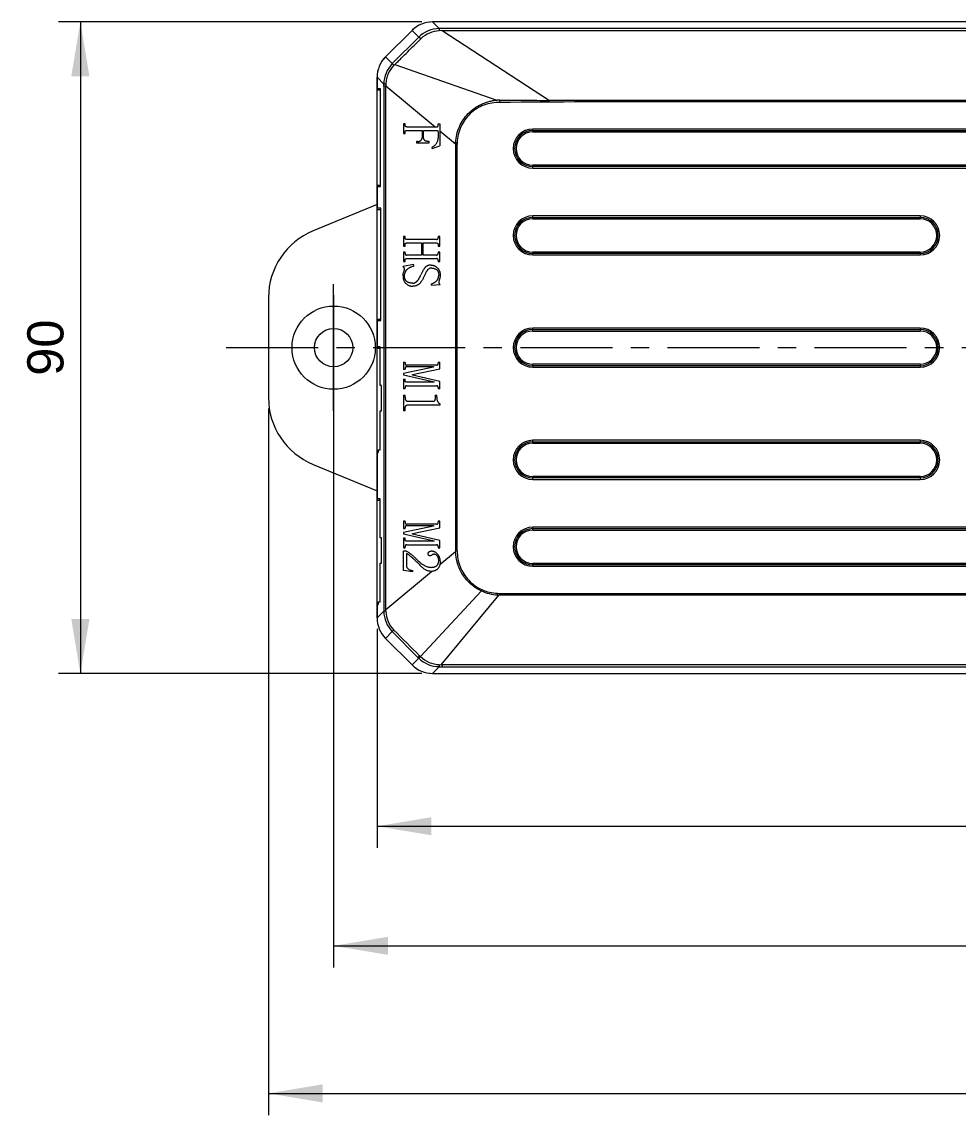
# Model space of a CAD drawing. Header units: millimetres. Extents: x -297 to 297, y -210 to 210.
# Drawn here: x -164.6 to -35.3, y -56.3 to 94.7 of the extents above; entities that cross this region are included whole.
import ezdxf

# ---------------------------------------------------------------- set-up
doc = ezdxf.new("R2010")
doc.units = ezdxf.units.MM
doc.linetypes.add('CENTERX2', pattern=[20.32, 12.7, -2.54, 2.54, -2.54])
doc.layers.get('0').update_dxf_attribs({"lineweight": 20})
doc.styles.add('标准', font='')
doc.styles.get('标准').set_extended_font_data('arial')
doc.dimstyles.new('标准', dxfattribs={"dimscale": 1.5, "dimtxt": 3.333333, "dimasz": 5, "dimexe": 2, "dimexo": 1, "dimgap": 1.5, "dimtad": 1, "dimdec": 1, "dimdsep": 46, "dimtxsty": '标准', "dimcen": 2.5, "dimdle": 10, "dimclrd": 256, "dimclre": 256, "dimclrt": 7, "dimadec": 0, "dimazin": 0, "dimtfac": 0.714286, "dimtdec": 1, "dimtmove": 0, "dimatfit": 3, "dimfxl": 0, "dimtolj": 1, "dimarcsym": 0})

# ---------------------------------------------------------------- blocks, each defined once
blk = doc.blocks.new('*X5')
for points in [[(-156.54, 94.72), (-155.29, 87.22), (-157.79, 87.22)], [(-156.54, 4.72), (-155.29, 12.22), (-157.79, 12.22)]]:
    blk.add_hatch(color=256).paths.add_polyline_path(points, flags=0)
at = {"linetype": 'Continuous'}
for p, q in [((-109.4, 94.72), (-159.54, 94.72)), ((-109.4, 4.72), (-159.54, 4.72))]:
    blk.add_line(p, q, dxfattribs=at)
blk.add_line((-156.54, 94.72), (-156.54, 4.72))
at = {"color": 7, "insert": (-161.34, 49.72), "char_height": 5, "width": 14.2835, "attachment_point": 5, "rotation": 90, "style": '标准'}
blk.add_mtext('90', dxfattribs=at)
blk = doc.blocks.new('*X6')
for points in [[(-115.56, -16.39), (-108.06, -15.14), (-108.06, -17.64)], [(107.42, -16.39), (99.92, -15.14), (99.92, -17.64)]]:
    blk.add_hatch(color=256).paths.add_polyline_path(points, flags=0)
at = {"linetype": 'Continuous'}
for p, q in [((107.42, 16.57), (107.42, -19.39)), ((-115.56, 10.89), (-115.56, -19.39))]:
    blk.add_line(p, q, dxfattribs=at)
blk.add_line((-115.56, -16.39), (107.42, -16.39))
at = {"color": 7, "insert": (-4.07, -11.59), "char_height": 5, "width": 22.2637, "attachment_point": 5, "style": '标准'}
blk.add_mtext('223', dxfattribs=at)
blk = doc.blocks.new('*X7')
for points in [[(-130.56, -53.29), (-123.06, -52.04), (-123.06, -54.54)], [(122.44, -53.29), (114.94, -52.04), (114.94, -54.54)]]:
    blk.add_hatch(color=256).paths.add_polyline_path(points, flags=0)
at = {"linetype": 'Continuous'}
for p, q in [((122.44, 55.12), (122.44, -56.29)), ((-130.56, 41.32), (-130.56, -56.29))]:
    blk.add_line(p, q, dxfattribs=at)
blk.add_line((-130.56, -53.29), (122.44, -53.29))
at = {"color": 7, "insert": (-4.06, -48.49), "char_height": 5, "width": 22.2637, "attachment_point": 5, "style": '标准'}
blk.add_mtext('253', dxfattribs=at)
blk = doc.blocks.new('*X10')
for points in [[(-121.56, -32.91), (-114.06, -31.66), (-114.06, -34.16)], [(113.44, -32.91), (105.94, -31.66), (105.94, -34.16)]]:
    blk.add_hatch(color=256).paths.add_polyline_path(points, flags=0)
at = {"linetype": 'Continuous'}
for p, q in [((-121.56, 56.97), (-121.56, -35.91)), ((113.44, 39.47), (113.44, -35.91))]:
    blk.add_line(p, q, dxfattribs=at)
blk.add_line((-121.56, -32.91), (113.44, -32.91))
at = {"color": 7, "insert": (-4.06, -28.11), "char_height": 5, "width": 22.3399, "attachment_point": 5, "style": '标准'}
blk.add_mtext('235', dxfattribs=at)

msp = doc.modelspace()

# ---------------------------------------------------------------- linework, layer by layer
at = {"color": 7}
for p, q in [((-107.9, 94.72), (-106.97, 93.79)), ((99.78, 94.72), (-107.9, 94.72)), ((99.77, 94.72), (-107.9, 94.72)), ((98.44, 93.79), (-106.97, 93.79)), ((-114.39, 89.88), (-110.73, 93.55)), ((-110.72, 93.55), (-114.39, 89.89)), ((-109.8, 92.62), (-113.46, 88.95)), ((-110.73, 93.55), (-109.8, 92.62)), ((-109.54, 92.37), (-109.8, 92.62)), ((-106.55, 93.51), (-106.99, 93.49)), ((-106.55, 93.51), (-91.77, 83.88)), ((-106.55, 93.51), (98.44, 93.51)), ((-113.46, 88.95), (-114.39, 89.88)), ((-113.23, 88.72), (-113.46, 88.95)), ((-113.23, 88.72), (-113.12, 88.82)), ((-113.12, 88.82), (-99.01, 83.91)), ((-115.56, 87.06), (-115.56, 85.47)), ((-115.56, 12.39), (-115.56, 87.06)), ((-114.63, 86.12), (-115.56, 87.06)), ((-114.63, 85.84), (-114.63, 86.12)), ((-114.35, 86.14), (-114.35, 85.89)), ((-115.09, 85.47), (-115.56, 85.47)), ((-115.56, 85.32), (-115.09, 85.32)), ((-115.09, 71.97), (-115.09, 85.47)), ((-114.35, 85.84), (-114.63, 85.84)), ((-114.63, 85.84), (-114.63, 13.32)), ((-114.35, 85.89), (-107.55, 80.22)), ((-114.35, 49.72), (-114.35, 85.84)), ((-98.62, 83.92), (-99.02, 83.92)), ((-98.62, 83.58), (-98.62, 83.92)), ((90.49, 83.88), (-91.77, 83.88)), ((-111.91, 80.64), (-111.91, 79.32)), ((-111.7, 80.64), (-111.91, 80.64)), ((-111.7, 80.45), (-111.7, 80.64)), ((-111.47, 80.22), (-107.35, 80.22)), ((-107.12, 80.47), (-107.12, 80.64)), ((-107.12, 80.64), (-106.91, 80.64)), ((-106.91, 80.64), (-106.91, 77.59)), ((-111.91, 79.32), (-111.7, 79.32)), ((-111.7, 79.32), (-111.7, 79.5)), ((-111.47, 79.73), (-109.34, 79.73)), ((-109.34, 79.73), (-109.34, 78.76)), ((-109.13, 78.76), (-109.13, 79.73)), ((-109.13, 79.73), (-107.34, 79.73)), ((-107.13, 79.55), (-107.12, 79.47)), ((-107.12, 79.47), (-107.12, 78.65)), ((-106.91, 79.69), (-104.73, 77.87)), ((-94.06, 79.52), (-94.06, 79.92)), ((85.94, 79.92), (-94.06, 79.92)), ((-94.06, 79.72), (85.94, 79.72)), ((-94.06, 79.52), (85.94, 79.52)), ((-110.11, 78.21), (-110.11, 78)), ((-110, 78.21), (-110.11, 78.21)), ((-110.11, 78), (-108.37, 78)), ((-108.37, 78.21), (-108.53, 78.21)), ((-108.37, 78), (-108.37, 78.21)), ((-108.02, 77.38), (-107.96, 77.23)), ((-107.96, 77.23), (-106.91, 77.59)), ((-104.73, 77.78), (-104.73, 21.66)), ((-104.5, 77.78), (-104.73, 77.78)), ((-104.72, 78.08), (-104.5, 78.07)), ((-104.5, 78.07), (-104.5, 77.78)), ((-104.5, 21.66), (-104.5, 77.78)), ((-94.06, 74.52), (-94.06, 74.92)), ((85.94, 74.92), (-94.06, 74.92)), ((85.94, 74.72), (-94.06, 74.72)), ((-94.06, 74.52), (85.94, 74.52)), ((-115.09, 72.12), (-115.56, 72.12)), ((-115.56, 71.97), (-115.56, 68.97)), ((-115.56, 71.97), (-115.09, 71.97)), ((-115.56, 69.51), (-124.39, 65.86)), ((-115.05, 68.97), (-115.56, 68.97)), ((-115.56, 68.82), (-115.05, 68.82)), ((-115.05, 53.47), (-115.05, 68.97)), ((-94.06, 67.52), (-94.06, 67.92)), ((-40.56, 67.92), (-94.06, 67.92)), ((-94.06, 67.72), (-40.56, 67.72)), ((-94.06, 67.52), (-40.56, 67.52)), ((-40.56, 67.92), (-40.56, 67.52)), ((-111.91, 65.08), (-111.91, 63.76)), ((-111.7, 65.08), (-111.91, 65.08)), ((-111.7, 64.93), (-111.7, 65.08)), ((-107.12, 65.08), (-107.12, 64.95)), ((-106.91, 65.08), (-107.12, 65.08)), ((-106.91, 63.76), (-106.91, 65.08)), ((-111.91, 63.76), (-111.7, 63.76)), ((-111.7, 63.76), (-111.7, 63.91)), ((-111.48, 64.18), (-109.41, 64.18)), ((-107.35, 64.67), (-111.47, 64.67)), ((-109.41, 64.18), (-109.41, 62.51)), ((-109.2, 62.51), (-109.2, 64.18)), ((-109.2, 64.18), (-107.35, 64.18)), ((-107.12, 63.89), (-107.12, 63.76)), ((-107.12, 63.76), (-106.91, 63.76)), ((-111.91, 62.93), (-111.91, 61.61)), ((-111.7, 62.93), (-111.91, 62.93)), ((-111.7, 62.78), (-111.7, 62.93)), ((-109.41, 62.51), (-111.48, 62.51)), ((-111.47, 62.03), (-107.35, 62.03)), ((-107.35, 62.51), (-109.2, 62.51)), ((-107.12, 62.93), (-107.12, 62.8)), ((-106.91, 62.93), (-107.12, 62.93)), ((-106.91, 61.61), (-106.91, 62.93)), ((-94.06, 62.52), (-94.06, 62.92)), ((-40.56, 62.92), (-94.06, 62.92)), ((-40.56, 62.72), (-94.06, 62.72)), ((-94.06, 62.52), (-40.56, 62.52)), ((-40.56, 62.92), (-40.56, 62.52)), ((-110.51, 61.19), (-111.98, 60.95)), ((-111.91, 61.61), (-111.7, 61.61)), ((-111.7, 61.61), (-111.7, 61.76)), ((-110.45, 61.02), (-110.51, 61.19)), ((-107.12, 61.74), (-107.12, 61.61)), ((-107.12, 61.61), (-106.91, 61.61)), ((-121.56, 40.97), (-121.56, 58.47)), ((-108.09, 58.49), (-108.03, 58.35)), ((-108.03, 58.35), (-106.84, 58.45)), ((-130.56, 56.62), (-130.56, 42.82)), ((-115.05, 53.62), (-115.56, 53.62)), ((-115.56, 53.47), (-115.56, 49.82)), ((-115.56, 53.47), (-115.05, 53.47)), ((-94.06, 52.02), (-94.06, 52.42)), ((-40.56, 52.42), (-94.06, 52.42)), ((-94.06, 52.22), (-40.56, 52.22)), ((-94.06, 52.02), (-40.56, 52.02)), ((-40.56, 52.42), (-40.56, 52.02)), ((-115.15, 49.82), (-115.56, 49.82)), ((-115.56, 49.67), (-115.15, 49.67)), ((-115.15, 44.47), (-115.15, 49.82)), ((-114.35, 13.55), (-114.35, 49.72)), ((-111.91, 47.72), (-111.91, 46.68)), ((-111.91, 47.72), (-111.7, 47.72)), ((-107.78, 47.04), (-111.91, 46.15)), ((-111.7, 47.62), (-111.7, 47.72)), ((-107.35, 47.3), (-111.47, 47.3)), ((-111.47, 47.1), (-107.78, 47.1)), ((-107.78, 47.1), (-107.78, 47.04)), ((-107.12, 47.72), (-107.12, 47.59)), ((-107.12, 47.72), (-106.91, 47.72)), ((-106.91, 46.8), (-106.91, 47.72)), ((-94.06, 47.02), (-94.06, 47.42)), ((-40.56, 47.42), (-94.06, 47.42)), ((-40.56, 47.22), (-94.06, 47.22)), ((-94.06, 47.02), (-40.56, 47.02)), ((-40.56, 47.42), (-40.56, 47.02)), ((-111.7, 46.68), (-111.91, 46.68)), ((-111.91, 46.15), (-111.91, 45.98)), ((-111.91, 45.98), (-107.7, 45)), ((-111.91, 45.36), (-111.91, 44.04)), ((-111.91, 45.36), (-111.7, 45.36)), ((-111.7, 46.68), (-111.7, 46.78)), ((-111.7, 45.21), (-111.7, 45.36)), ((-110.69, 45.99), (-106.91, 46.8)), ((-110.69, 45.93), (-110.69, 45.99)), ((-106.91, 45.04), (-110.69, 45.93)), ((-114.94, 44.47), (-115.15, 44.47)), ((-114.94, 40.97), (-114.94, 44.47)), ((-111.7, 44.04), (-111.91, 44.04)), ((-111.7, 44.04), (-111.7, 44.17)), ((-107.7, 44.94), (-111.47, 44.94)), ((-111.47, 44.46), (-107.35, 44.46)), ((-107.7, 45), (-107.7, 44.94)), ((-107.12, 44.17), (-107.12, 44.04)), ((-106.91, 44.04), (-107.12, 44.04)), ((-106.91, 44.04), (-106.91, 45.04)), ((-111.91, 43.14), (-111.91, 40.99)), ((-111.91, 43.14), (-111.7, 43.14)), ((-111.7, 42.87), (-111.7, 43.14)), ((-107.79, 42.3), (-111.25, 42.3)), ((-107.54, 43.14), (-107.54, 42.6)), ((-107.54, 43.14), (-107.33, 43.14)), ((-107.33, 42.87), (-107.33, 43.14)), ((-115.15, 35.62), (-115.15, 40.97)), ((-115.15, 40.97), (-114.94, 40.97)), ((-111.7, 40.99), (-111.91, 40.99)), ((-111.7, 40.99), (-111.7, 41.27)), ((-111.24, 41.82), (-106.84, 41.82)), ((-106.84, 41.82), (-106.84, 41.94)), ((-94.06, 36.52), (-94.06, 36.92)), ((-40.56, 36.92), (-94.06, 36.92)), ((-94.06, 36.72), (-40.56, 36.72)), ((-94.06, 36.52), (-40.56, 36.52)), ((-40.56, 36.92), (-40.56, 36.52)), ((-115.4, 35.47), (-115.56, 35.47)), ((-115.56, 35.22), (-115.56, 28.82)), ((-115.56, 35.22), (-115.4, 35.22)), ((-115.4, 35.62), (-115.4, 35.22)), ((-115.4, 35.62), (-115.15, 35.62)), ((-124.39, 33.58), (-115.56, 29.93)), ((-94.06, 31.52), (-94.06, 31.92)), ((-40.56, 31.92), (-94.06, 31.92)), ((-40.56, 31.72), (-94.06, 31.72)), ((-40.56, 31.92), (-40.56, 31.52)), ((-94.06, 31.52), (-40.56, 31.52)), ((-115.15, 28.82), (-115.56, 28.82)), ((-115.15, 23.47), (-115.15, 28.82)), ((-115.56, 28.67), (-115.15, 28.67)), ((-111.91, 25.76), (-111.91, 24.72)), ((-111.7, 25.76), (-111.91, 25.76)), ((-111.7, 25.66), (-111.7, 25.76)), ((-107.12, 25.76), (-107.12, 25.64)), ((-106.91, 25.76), (-107.12, 25.76)), ((-106.91, 24.84), (-106.91, 25.76)), ((-107.78, 25.08), (-111.91, 24.19)), ((-111.91, 24.72), (-111.7, 24.72)), ((-111.91, 24.19), (-111.91, 24.02)), ((-111.7, 24.72), (-111.7, 24.83)), ((-107.35, 25.35), (-111.47, 25.35)), ((-111.47, 25.14), (-107.78, 25.14)), ((-110.69, 24.03), (-106.91, 24.84)), ((-107.78, 25.14), (-107.78, 25.08)), ((-94.06, 24.52), (-94.06, 24.92)), ((85.94, 24.92), (-94.06, 24.92)), ((-94.06, 24.72), (85.94, 24.72)), ((-94.06, 24.52), (85.94, 24.52)), ((-114.94, 23.47), (-115.15, 23.47)), ((-114.94, 19.97), (-114.94, 23.47)), ((-111.91, 24.02), (-107.7, 23.04)), ((-111.91, 23.4), (-111.91, 22.08)), ((-111.7, 23.4), (-111.91, 23.4)), ((-111.7, 23.25), (-111.7, 23.4)), ((-107.7, 22.99), (-111.47, 22.99)), ((-110.69, 23.97), (-110.69, 24.03)), ((-106.91, 23.08), (-110.69, 23.97)), ((-107.7, 23.04), (-107.7, 22.99)), ((-106.91, 22.08), (-106.91, 23.08)), ((-111.91, 22.08), (-111.7, 22.08)), ((-111.91, 18.93), (-111.91, 21.67)), ((-111.91, 21.67), (-111.55, 21.67)), ((-111.7, 22.08), (-111.7, 22.21)), ((-111.49, 21.32), (-111.49, 19.6)), ((-111.47, 22.5), (-107.35, 22.5)), ((-107.12, 22.21), (-107.12, 22.08)), ((-107.12, 22.08), (-106.91, 22.08)), ((-106.88, 19.78), (-104.73, 21.58)), ((-104.5, 21.66), (-104.73, 21.66)), ((-115.15, 14.62), (-115.15, 19.97)), ((-115.15, 19.97), (-114.94, 19.97)), ((-94.06, 19.52), (-94.06, 19.92)), ((85.94, 19.92), (-94.06, 19.92)), ((85.94, 19.72), (-94.06, 19.72)), ((-114.35, 13.55), (-108.06, 18.8)), ((-110.66, 18.75), (-111.91, 18.93)), ((-110.66, 18.92), (-110.66, 18.75)), ((-94.06, 19.52), (85.94, 19.52)), ((-109.57, 7.05), (-101.16, 16.13)), ((-106.73, 5.93), (-98.71, 15.56)), ((-98.92, 15.57), (-98.91, 15.79)), ((-98.91, 15.79), (-98.62, 15.78)), ((-98.62, 15.56), (-98.62, 15.78)), ((-98.62, 15.56), (83.64, 15.56)), ((-115.4, 14.47), (-115.56, 14.47)), ((-115.56, 14.22), (-115.56, 12.38)), ((-115.56, 14.22), (-115.4, 14.22)), ((-115.4, 14.62), (-115.4, 14.22)), ((-115.4, 14.62), (-115.15, 14.62)), ((-115.56, 12.38), (-114.63, 13.32)), ((-113.24, 10.71), (-113.46, 10.49)), ((-114.39, 9.55), (-113.46, 10.49)), ((-114.39, 9.56), (-110.73, 5.89)), ((-110.72, 5.89), (-114.39, 9.55)), ((-113.46, 10.49), (-109.91, 6.94)), ((-109.79, 6.82), (-110.72, 5.89)), ((-109.91, 6.94), (-109.68, 7.16)), ((-109.91, 6.94), (-109.79, 6.82)), ((-109.57, 7.04), (-109.79, 6.82)), ((-109.57, 7.05), (-109.68, 7.16)), ((-106.97, 5.65), (-107.9, 4.72)), ((-107.9, 4.72), (99.77, 4.72)), ((-107.9, 4.72), (99.78, 4.72)), ((-106.98, 5.94), (-106.73, 5.93)), ((-106.97, 5.65), (-106.56, 5.65)), ((-106.56, 5.93), (-106.73, 5.93)), ((-106.56, 5.93), (-106.56, 5.65)), ((98.42, 5.93), (-106.56, 5.93)), ((-106.56, 5.65), (98.84, 5.65))]:
    msp.add_line(p, q, dxfattribs=at)
at = {"color": 7, "linetype": 'CENTERX2'}
msp.add_line((-136.41, 49.72), (132.48, 49.72), dxfattribs=at)
at = {"color": 7}
for radius in [5.75, 2.65]:
    msp.add_circle((-121.56, 49.72), radius, dxfattribs=at)
for centre, radius, start, end in [((-106.98, 89.8), 3.99, 89.916, 135.0222), ((-106.5, 89.3), 4.33, 133.5631, 134.7971), ((-110.63, 86.13), 4, 135.0575, 180.0499), ((-117.18, 85.86), 2.83, 359.4689, 0.5311), ((-94.06, 77.22), 2.7, 90, 270), ((-94.06, 77.22), 2.5, 90, 270), ((-94.06, 77.22), 2.3, 90, 270), ((-98.52, 77.71), 6.21, 176.6113, 178.5617), ((-99.61, 77.82), 5.12, 179.5074, 180.4926), ((-94.06, 65.22), 2.7, 90, 270), ((-94.06, 65.22), 2.5, 90, 270), ((-94.06, 65.22), 2.3, 90, 270), ((-40.56, 65.22), 2.7, 270, 90), ((-40.56, 65.22), 2.5, 270, 90), ((-40.56, 65.22), 2.3, 270, 90), ((-120.56, 56.62), 10, 112.5, 180), ((-94.06, 49.72), 2.7, 90, 270), ((-94.06, 49.72), 2.5, 90, 270), ((-94.06, 49.72), 2.3, 90, 270), ((-40.56, 49.72), 2.7, 270, 90), ((-40.56, 49.72), 2.5, 270, 90), ((-40.56, 49.72), 2.3, 270, 90), ((-120.56, 42.82), 10, 180, 247.5), ((-94.06, 34.22), 2.7, 90, 270), ((-94.06, 34.22), 2.5, 90, 270), ((-94.06, 34.22), 2.3, 90, 270), ((-40.56, 34.22), 2.7, 270, 90), ((-40.56, 34.22), 2.5, 270, 90), ((-40.56, 34.22), 2.3, 270, 90), ((-94.06, 22.22), 2.7, 90, 270), ((-94.06, 22.22), 2.5, 90, 270), ((-94.06, 22.22), 2.3, 90, 270), ((-99.68, 21.62), 5.05, 179.5004, 180.4996), ((-108.22, 25.85), 7.04, 271.2449, 271.5673), ((-98.55, 21.81), 6.25, 245.3333, 266.6222), ((-98.55, 21.8), 6.24, 266.6131, 268.554), ((-98.66, 20.66), 5.1, 269.5058, 270.4942), ((-110.64, 13.31), 3.99, 179.9445, 225.0375), ((-163.21, 11.68), 48.89, 1.8999, 2.1875), ((314.48, 435.3), 602.68, 224.78924, 225.26704), ((-106.97, 9.65), 3.99, 225.0327, 270.0552)]:
    msp.add_arc(centre, radius, start, end, dxfattribs=at)
for centre, major_axis, start_param, end_param in [((-107.9, 90.72), (2.83, -2.83), 2.356803, 3.142202), ((-107.89, 90.72), (2.83, -2.83), 2.356803, 3.140984), ((-111.56, 87.06), (2.83, -2.83), 3.140984, 3.926382), ((-111.56, 87.05), (-2.83, 2.83), 0.000609, 0.784789), ((-111.56, 12.39), (2.83, 2.83), 2.356803, 3.140984), ((-111.56, 12.39), (-2.83, -2.83), 5.498396, 6.283794), ((-107.9, 8.72), (2.83, 2.83), 3.140984, 3.926382), ((-107.89, 8.72), (2.83, 2.83), 3.142202, 3.926382)]:
    msp.add_ellipse(centre, major_axis=major_axis, ratio=0.998783, start_param=start_param, end_param=end_param, dxfattribs=at)
for points, knots in [([(-106.97, 93.79), (-106.97, 93.79), (-106.97, 93.78), (-106.98, 93.76), (-106.98, 93.73), (-106.98, 93.68), (-106.99, 93.6), (-106.99, 93.53), (-106.99, 93.49)], [0, 0, 0, 0, 74.623136, 234.506649, 478.119894, 801.921814, 1666.675963, 2757.918661, 2757.918661, 2757.918661, 2757.918661]), ([(-113.12, 88.82), (-112.97, 88.97), (-112.67, 89.26), (-112.08, 89.85), (-111.03, 90.89), (-110.14, 91.77), (-109.54, 92.37)], [0, 0, 0, 0, 241.866036, 483.989568, 968.458319, 1937.940549, 1937.940549, 1937.940549, 1937.940549]), ([(-106.99, 93.49), (-107.45, 93.46), (-108.36, 93.26), (-109.15, 92.75), (-109.48, 92.43)], [0, 0, 0, 0, 546.086901, 1090.223881, 1090.223881, 1090.223881, 1090.223881]), ([(-113.23, 88.72), (-113.56, 88.38), (-113.98, 87.77), (-114.28, 86.86), (-114.34, 86.38), (-114.35, 86.14)], [0, 0, 0, 0, 730.76186, 1099.661513, 1471.033191, 1471.033191, 1471.033191, 1471.033191]), ([(-114.35, 86.14), (-114.38, 86.14), (-114.45, 86.13), (-114.54, 86.13), (-114.59, 86.13), (-114.62, 86.13), (-114.63, 86.12), (-114.63, 86.12)], [0, 0, 0, 0, 915.950866, 1637.421312, 2108.793734, 2240.814986, 2300.545696, 2300.545696, 2300.545696, 2300.545696]), ([(-104.72, 78.08), (-104.67, 78.81), (-104.32, 80.28), (-103.27, 81.83), (-102.15, 82.79), (-101.35, 83.26), (-100.66, 83.55), (-100.13, 83.72), (-99.68, 83.83), (-99.35, 83.88), (-99.16, 83.9), (-99.07, 83.92), (-99.02, 83.92)], [0, 0, 0, 0, 1218.936386, 2433.460159, 3044.627748, 3653.917942, 3963.054411, 4271.9426, 4580.964342, 4736.879835, 4815.493195, 4894.390751, 4894.390751, 4894.390751, 4894.390751]), ([(-98.62, 83.58), (-98.99, 83.59), (-99.74, 83.55), (-100.83, 83.27), (-101.83, 82.76), (-103.01, 81.84), (-103.9, 80.6), (-104.38, 79.19), (-104.48, 78.44), (-104.5, 78.07)], [0, 0, 0, 0, 416.875654, 833.405184, 1250.349032, 1666.921348, 2496.133785, 2912.628356, 3329.127142, 3329.127142, 3329.127142, 3329.127142]), ([(-98.62, 83.92), (-97.48, 83.91), (-95.2, 83.89), (-92.91, 83.88), (-91.77, 83.88)], [0, 0, 0, 0, 485.172161, 970.816946, 970.816946, 970.816946, 970.816946]), ([(90.49, 83.66), (74.73, 83.66), (51.09, 83.66), (19.58, 83.66), (-4.06, 83.66), (-27.7, 83.66), (-47.4, 83.66), (-63.16, 83.66), (-78.92, 83.66), (-90.74, 83.68), (-98.62, 83.58)], [0, 0, 0, 0, 722.606906, 1083.910359, 1445.213808, 1806.517255, 2167.820712, 2348.472445, 2529.124164, 2890.42436, 2890.42436, 2890.42436, 2890.42436]), ([(-111.47, 80.22), (-111.49, 80.22), (-111.52, 80.22), (-111.57, 80.23), (-111.61, 80.25), (-111.65, 80.27), (-111.67, 80.3), (-111.69, 80.35), (-111.7, 80.4), (-111.7, 80.43), (-111.7, 80.45)], [0, 0, 0, 0, 491.882259, 923.291539, 1315.353752, 1674.958335, 2038.430462, 2438.285978, 2910.156443, 3451.058479, 3451.058479, 3451.058479, 3451.058479]), ([(-107.35, 80.22), (-107.33, 80.22), (-107.3, 80.22), (-107.25, 80.23), (-107.21, 80.25), (-107.18, 80.27), (-107.15, 80.31), (-107.13, 80.35), (-107.12, 80.41), (-107.12, 80.45), (-107.12, 80.47)], [0, 0, 0, 0, 464.628079, 883.174863, 1248.602155, 1593.684839, 1944.332734, 2347.486853, 2820.465784, 3368.44973, 3368.44973, 3368.44973, 3368.44973]), ([(-111.7, 79.5), (-111.7, 79.52), (-111.7, 79.55), (-111.69, 79.58), (-111.69, 79.6), (-111.69, 79.6)], [0, 0, 0, 0, 664.149708, 1272.170567, 1395.236914, 1395.236914, 1395.236914, 1395.236914]), ([(-111.69, 79.6), (-111.68, 79.61), (-111.67, 79.64), (-111.65, 79.67), (-111.61, 79.7), (-111.57, 79.72), (-111.52, 79.73), (-111.49, 79.73), (-111.47, 79.73)], [0, 0, 0, 0, 340.668107, 757.898543, 1178.207224, 1628.016965, 2097.936356, 2639.553141, 2639.553141, 2639.553141, 2639.553141]), ([(-109.78, 78.22), (-109.76, 78.23), (-109.7, 78.24), (-109.6, 78.28), (-109.5, 78.33), (-109.43, 78.41), (-109.38, 78.51), (-109.35, 78.63), (-109.34, 78.72), (-109.34, 78.76)], [0, 0, 0, 0, 288.343733, 741.401127, 1154.774685, 1551.799193, 1967.145513, 2424.635492, 2945.92774, 2945.92774, 2945.92774, 2945.92774]), ([(-108.71, 78.22), (-108.74, 78.22), (-108.81, 78.24), (-108.91, 78.28), (-108.99, 78.33), (-109.06, 78.41), (-109.1, 78.51), (-109.13, 78.63), (-109.13, 78.72), (-109.13, 78.76)], [0, 0, 0, 0, 375.288045, 801.146927, 1183.317512, 1558.275199, 1962.448813, 2415.672598, 2936.424981, 2936.424981, 2936.424981, 2936.424981]), ([(-107.39, 77.88), (-107.38, 77.9), (-107.32, 77.97), (-107.24, 78.1), (-107.17, 78.28), (-107.13, 78.46), (-107.12, 78.58), (-107.12, 78.65)], [0, 0, 0, 0, 197.079649, 692.575993, 1170.693344, 1645.322194, 2128.21213, 2128.21213, 2128.21213, 2128.21213]), ([(-107.34, 79.73), (-107.33, 79.73), (-107.29, 79.73), (-107.25, 79.72), (-107.21, 79.69), (-107.17, 79.66), (-107.15, 79.62), (-107.13, 79.58), (-107.13, 79.56), (-107.13, 79.55)], [0, 0, 0, 0, 488.358802, 934.128923, 1347.968981, 1771.021624, 2204.159799, 2659.851073, 2925.760242, 2925.760242, 2925.760242, 2925.760242]), ([(-110, 78.21), (-109.94, 78.21), (-109.87, 78.21), (-109.8, 78.22), (-109.78, 78.22)], [0, 0, 0, 0, 732.737473, 1019.445313, 1019.445313, 1019.445313, 1019.445313]), ([(-108.53, 78.21), (-108.58, 78.21), (-108.64, 78.21), (-108.7, 78.22), (-108.71, 78.22)], [0, 0, 0, 0, 838.674485, 1012.599928, 1012.599928, 1012.599928, 1012.599928]), ([(-108.02, 77.38), (-107.95, 77.42), (-107.83, 77.49), (-107.72, 77.56), (-107.68, 77.6)], [0, 0, 0, 0, 608.676932, 1004.34956, 1004.34956, 1004.34956, 1004.34956]), ([(-107.68, 77.6), (-107.66, 77.61), (-107.59, 77.67), (-107.49, 77.76), (-107.42, 77.84), (-107.39, 77.88)], [0, 0, 0, 0, 228.469527, 935.502427, 1350.892933, 1350.892933, 1350.892933, 1350.892933]), ([(-107.35, 64.67), (-107.33, 64.67), (-107.3, 64.67), (-107.25, 64.68), (-107.21, 64.7), (-107.17, 64.73), (-107.15, 64.77), (-107.13, 64.82), (-107.12, 64.88), (-107.12, 64.93), (-107.12, 64.95)], [0, 0, 0, 0, 396.754447, 755.497608, 1073.861637, 1387.872441, 1719.14181, 2107.045602, 2572.583913, 3110.974719, 3110.974719, 3110.974719, 3110.974719]), ([(-111.47, 64.67), (-111.49, 64.67), (-111.52, 64.67), (-111.57, 64.68), (-111.61, 64.7), (-111.65, 64.72), (-111.67, 64.76), (-111.69, 64.81), (-111.7, 64.87), (-111.7, 64.91), (-111.7, 64.93)], [0, 0, 0, 0, 424.510018, 800.668384, 1145.756399, 1471.353696, 1812.253594, 2204.123094, 2661.221255, 3195.748691, 3195.748691, 3195.748691, 3195.748691]), ([(-111.7, 63.91), (-111.7, 63.93), (-111.7, 63.97), (-111.69, 64.02), (-111.67, 64.07), (-111.65, 64.11), (-111.62, 64.14), (-111.58, 64.16), (-111.53, 64.18), (-111.49, 64.18), (-111.48, 64.18)], [0, 0, 0, 0, 452.564126, 878.576742, 1260.97864, 1639.51128, 2002.050181, 2368.627195, 2758.942706, 3186.105633, 3186.105633, 3186.105633, 3186.105633]), ([(-107.35, 64.18), (-107.33, 64.18), (-107.3, 64.18), (-107.25, 64.16), (-107.21, 64.14), (-107.18, 64.1), (-107.15, 64.06), (-107.13, 64.01), (-107.12, 63.95), (-107.12, 63.91), (-107.12, 63.89)], [0, 0, 0, 0, 404.653715, 766.407782, 1114.829938, 1468.058144, 1843.707186, 2231.084799, 2649.603755, 3101.213356, 3101.213356, 3101.213356, 3101.213356]), ([(-111.7, 62.78), (-111.7, 62.76), (-111.7, 62.72), (-111.69, 62.66), (-111.67, 62.61), (-111.65, 62.57), (-111.62, 62.54), (-111.57, 62.53), (-111.53, 62.51), (-111.49, 62.51), (-111.48, 62.51)], [0, 0, 0, 0, 533.389676, 989.514887, 1377.52073, 1717.695011, 2036.039357, 2372.726746, 2748.084446, 3163.24945, 3163.24945, 3163.24945, 3163.24945]), ([(-111.7, 61.76), (-111.7, 61.78), (-111.7, 61.81), (-111.69, 61.87), (-111.67, 61.91), (-111.65, 61.95), (-111.61, 61.99), (-111.57, 62.01), (-111.52, 62.03), (-111.49, 62.03), (-111.47, 62.03)], [0, 0, 0, 0, 444.143062, 862.228669, 1240.698353, 1612.187465, 1973.958871, 2341.017717, 2724.07045, 3151.78429, 3151.78429, 3151.78429, 3151.78429]), ([(-107.35, 62.51), (-107.33, 62.51), (-107.3, 62.52), (-107.25, 62.53), (-107.21, 62.55), (-107.18, 62.58), (-107.15, 62.62), (-107.13, 62.67), (-107.12, 62.73), (-107.12, 62.78), (-107.12, 62.8)], [0, 0, 0, 0, 392.742735, 740.267658, 1055.412606, 1366.248346, 1698.532552, 2082.514124, 2543.345227, 3076.292191, 3076.292191, 3076.292191, 3076.292191]), ([(-107.12, 61.74), (-107.12, 61.76), (-107.12, 61.8), (-107.13, 61.85), (-107.15, 61.9), (-107.17, 61.95), (-107.21, 61.98), (-107.25, 62.01), (-107.3, 62.02), (-107.33, 62.03), (-107.35, 62.03)], [0, 0, 0, 0, 445.802847, 858.940526, 1241.337274, 1608.129687, 1956.816117, 2300.758294, 2665.47744, 3064.928156, 3064.928156, 3064.928156, 3064.928156]), ([(-111.77, 60.57), (-111.78, 60.6), (-111.78, 60.66), (-111.83, 60.75), (-111.9, 60.85), (-111.95, 60.91), (-111.98, 60.95)], [0, 0, 0, 0, 339.602243, 710.988769, 1155.720211, 1675.451868, 1675.451868, 1675.451868, 1675.451868]), ([(-111.98, 59.64), (-111.98, 59.69), (-111.98, 59.78), (-111.96, 59.92), (-111.92, 60.05), (-111.88, 60.17), (-111.83, 60.29), (-111.8, 60.39), (-111.78, 60.49), (-111.77, 60.54), (-111.77, 60.57)], [0, 0, 0, 0, 466.250695, 918.856293, 1358.738963, 1797.374459, 2209.551828, 2564.448382, 2871.027157, 3129.480549, 3129.480549, 3129.480549, 3129.480549]), ([(-111.77, 59.62), (-111.77, 59.66), (-111.77, 59.73), (-111.76, 59.84), (-111.73, 59.95), (-111.7, 60.06), (-111.66, 60.16), (-111.61, 60.26), (-111.56, 60.36), (-111.49, 60.45), (-111.41, 60.54), (-111.32, 60.62), (-111.21, 60.7), (-111.08, 60.78), (-110.95, 60.84), (-110.8, 60.91), (-110.63, 60.97), (-110.51, 61), (-110.45, 61.02)], [0, 0, 0, 0, 331.70642, 655.974229, 975.503069, 1295.093109, 1609.858232, 1927.31463, 2252.846529, 2580.011453, 2921.250271, 3282.221529, 3666.865101, 4079.272324, 4519.791244, 4991.990703, 5499.358858, 6041.490312, 6041.490312, 6041.490312, 6041.490312]), ([(-108.08, 61.12), (-108.12, 61.12), (-108.21, 61.12), (-108.33, 61.11), (-108.45, 61.09), (-108.56, 61.05), (-108.66, 61.01), (-108.75, 60.96), (-108.83, 60.9), (-108.9, 60.83), (-108.97, 60.75), (-109.04, 60.65), (-109.11, 60.54), (-109.19, 60.41), (-109.27, 60.27), (-109.35, 60.12), (-109.43, 59.94), (-109.49, 59.82), (-109.51, 59.76)], [0, 0, 0, 0, 374.359427, 726.575768, 1058.564729, 1366.951308, 1664.519188, 1948.224442, 2224.647319, 2497.789786, 2789.095633, 3119.214374, 3489.981274, 3899.844951, 4352.363071, 4844.957905, 5378.032678, 5955.905445, 5955.905445, 5955.905445, 5955.905445]), ([(-108.02, 60.71), (-108.07, 60.71), (-108.17, 60.7), (-108.31, 60.67), (-108.43, 60.61), (-108.52, 60.54), (-108.59, 60.46), (-108.64, 60.38), (-108.7, 60.28), (-108.77, 60.17), (-108.85, 60.03), (-108.93, 59.87), (-109.01, 59.69), (-109.07, 59.57), (-109.1, 59.5)], [0, 0, 0, 0, 398.489089, 764.777414, 1112.577317, 1457.569703, 1653.185193, 1901.150221, 2202.831119, 2555.121583, 2961.022625, 3419.703735, 3933.83706, 4502.364734, 4502.364734, 4502.364734, 4502.364734]), ([(-108.08, 61.12), (-108.04, 61.12), (-107.97, 61.12), (-107.86, 61.1), (-107.75, 61.07), (-107.64, 61.03), (-107.54, 60.98), (-107.44, 60.92), (-107.34, 60.84), (-107.24, 60.75), (-107.14, 60.66), (-107.06, 60.55), (-106.99, 60.43), (-106.94, 60.3), (-106.89, 60.17), (-106.86, 60.02), (-106.85, 59.86), (-106.84, 59.75), (-106.84, 59.7)], [0, 0, 0, 0, 308.844208, 615.125726, 928.526996, 1245.597364, 1572.060146, 1912.002042, 2267.50252, 2639.85514, 3020.04136, 3397.531494, 3779.394626, 4170.429766, 4574.175163, 4995.256703, 5438.104582, 5905.744618, 5905.744618, 5905.744618, 5905.744618]), ([(-108.02, 60.71), (-107.96, 60.7), (-107.84, 60.7), (-107.67, 60.66), (-107.51, 60.6), (-107.38, 60.52), (-107.28, 60.45), (-107.22, 60.38), (-107.17, 60.3), (-107.12, 60.21), (-107.09, 60.11), (-107.07, 60), (-107.05, 59.88), (-107.05, 59.79), (-107.05, 59.75)], [0, 0, 0, 0, 498.244816, 994.771964, 1495.528617, 2013.329246, 2278.342344, 2541.506834, 2813.645405, 3101.544682, 3404.90096, 3734.007728, 4086.700876, 4471.245679, 4471.245679, 4471.245679, 4471.245679]), ([(-111.98, 59.64), (-111.98, 59.58), (-111.98, 59.47), (-111.96, 59.31), (-111.93, 59.16), (-111.88, 59.02), (-111.82, 58.89), (-111.75, 58.77), (-111.67, 58.67), (-111.57, 58.57), (-111.47, 58.49), (-111.36, 58.41), (-111.25, 58.35), (-111.13, 58.3), (-111.01, 58.26), (-110.89, 58.23), (-110.76, 58.21), (-110.67, 58.21), (-110.63, 58.21)], [0, 0, 0, 0, 463.430287, 900.264723, 1313.318545, 1707.87525, 2089.428145, 2463.764231, 2831.381173, 3202.636635, 3569.353135, 3926.051351, 4274.719821, 4619.43579, 4961.758352, 5303.775791, 5652.094744, 6006.357714, 6006.357714, 6006.357714, 6006.357714]), ([(-110.63, 58.62), (-110.67, 58.63), (-110.76, 58.63), (-110.89, 58.64), (-111.01, 58.66), (-111.12, 58.68), (-111.22, 58.72), (-111.32, 58.76), (-111.4, 58.81), (-111.48, 58.87), (-111.55, 58.94), (-111.61, 59.01), (-111.66, 59.09), (-111.7, 59.18), (-111.73, 59.28), (-111.76, 59.39), (-111.77, 59.5), (-111.77, 59.58), (-111.77, 59.62)], [0, 0, 0, 0, 465.651142, 906.388162, 1324.742104, 1715.265589, 2091.513908, 2445.937423, 2790.955221, 3126.513572, 3455.650275, 3783.908393, 4116.112447, 4453.76335, 4809.832543, 5178.669355, 5572.05017, 5988.936762, 5988.936762, 5988.936762, 5988.936762]), ([(-110.63, 58.62), (-110.6, 58.63), (-110.56, 58.63), (-110.48, 58.64), (-110.41, 58.66), (-110.34, 58.69), (-110.27, 58.73), (-110.2, 58.78), (-110.12, 58.83), (-110.05, 58.9), (-109.98, 58.97), (-109.92, 59.06), (-109.85, 59.15), (-109.78, 59.25), (-109.71, 59.37), (-109.64, 59.49), (-109.58, 59.62), (-109.54, 59.71), (-109.51, 59.76)], [0, 0, 0, 0, 258.948219, 521.549402, 791.308157, 1067.904918, 1352.720523, 1658.747623, 1977.496507, 2315.949266, 2676.215676, 3062.500567, 3473.792555, 3910.363995, 4377.488354, 4871.376392, 5390.722176, 5944.735731, 5944.735731, 5944.735731, 5944.735731]), ([(-109.1, 59.5), (-109.13, 59.44), (-109.17, 59.34), (-109.25, 59.18), (-109.33, 59.04), (-109.41, 58.91), (-109.5, 58.79), (-109.58, 58.68), (-109.67, 58.59), (-109.76, 58.51), (-109.85, 58.44), (-109.95, 58.38), (-110.06, 58.32), (-110.16, 58.28), (-110.27, 58.25), (-110.39, 58.22), (-110.51, 58.21), (-110.59, 58.21), (-110.63, 58.21)], [0, 0, 0, 0, 504.839327, 982.372016, 1433.452961, 1859.096473, 2258.056796, 2636.678823, 2994.097386, 3330.576282, 3654.827417, 3977.806509, 4293.919698, 4611.17564, 4931.835408, 5254.520239, 5587.68905, 5927.791783, 5927.791783, 5927.791783, 5927.791783]), ([(-108.09, 58.49), (-108.04, 58.51), (-107.95, 58.56), (-107.81, 58.62), (-107.69, 58.69), (-107.58, 58.75), (-107.49, 58.82), (-107.4, 58.89), (-107.33, 58.96), (-107.27, 59.03), (-107.21, 59.1), (-107.17, 59.18), (-107.13, 59.26), (-107.1, 59.35), (-107.08, 59.44), (-107.06, 59.54), (-107.05, 59.64), (-107.05, 59.71), (-107.05, 59.75)], [0, 0, 0, 0, 532.46778, 1032.244842, 1490.30551, 1918.907928, 2313.260495, 2676.448667, 3006.427336, 3313.982451, 3607.011793, 3903.524288, 4204.632793, 4511.165561, 4825.201548, 5152.233919, 5493.743686, 5848.331019, 5848.331019, 5848.331019, 5848.331019]), ([(-106.84, 59.7), (-106.84, 59.65), (-106.85, 59.55), (-106.87, 59.41), (-106.9, 59.27), (-106.94, 59.14), (-106.99, 59.02), (-107.02, 58.91), (-107.04, 58.82), (-107.05, 58.77), (-107.05, 58.75)], [0, 0, 0, 0, 452.524115, 898.646647, 1342.159922, 1783.747403, 2190.58645, 2533.793978, 2808.389406, 3020.313682, 3020.313682, 3020.313682, 3020.313682]), ([(-107.05, 58.75), (-107.05, 58.72), (-107.04, 58.66), (-107.01, 58.59), (-106.98, 58.55), (-106.94, 58.51), (-106.9, 58.48), (-106.86, 58.46), (-106.84, 58.45)], [0, 0, 0, 0, 517.428897, 1026.798174, 1295.813617, 1594.504215, 1929.885568, 2307.937219, 2307.937219, 2307.937219, 2307.937219]), ([(-111.7, 47.62), (-111.7, 47.59), (-111.7, 47.54), (-111.69, 47.47), (-111.67, 47.42), (-111.65, 47.37), (-111.61, 47.34), (-111.57, 47.32), (-111.52, 47.31), (-111.49, 47.31), (-111.47, 47.3)], [0, 0, 0, 0, 526.462553, 972.886643, 1348.29456, 1664.044089, 1955.753347, 2254.734, 2572.079846, 2928.641379, 2928.641379, 2928.641379, 2928.641379]), ([(-111.47, 47.1), (-111.49, 47.1), (-111.52, 47.09), (-111.57, 47.08), (-111.61, 47.05), (-111.65, 47.01), (-111.67, 46.96), (-111.69, 46.91), (-111.7, 46.85), (-111.7, 46.81), (-111.7, 46.78)], [0, 0, 0, 0, 363.235762, 692.437624, 1015.227932, 1348.452777, 1700.956602, 2075.872665, 2479.967146, 2921.448457, 2921.448457, 2921.448457, 2921.448457]), ([(-107.35, 47.3), (-107.33, 47.31), (-107.3, 47.31), (-107.25, 47.32), (-107.21, 47.34), (-107.17, 47.37), (-107.15, 47.41), (-107.13, 47.46), (-107.12, 47.52), (-107.12, 47.57), (-107.12, 47.59)], [0, 0, 0, 0, 362.085643, 689.481465, 980.026525, 1266.598748, 1568.921465, 1922.929833, 2347.788936, 2839.134611, 2839.134611, 2839.134611, 2839.134611]), ([(-111.47, 44.94), (-111.49, 44.94), (-111.52, 44.94), (-111.57, 44.96), (-111.61, 44.98), (-111.65, 45), (-111.67, 45.04), (-111.69, 45.09), (-111.7, 45.15), (-111.7, 45.19), (-111.7, 45.21)], [0, 0, 0, 0, 384.047943, 724.35286, 1036.54889, 1331.111955, 1639.519058, 1994.037606, 2407.56756, 2891.146637, 2891.146637, 2891.146637, 2891.146637]), ([(-111.47, 44.46), (-111.49, 44.46), (-111.52, 44.45), (-111.57, 44.44), (-111.61, 44.41), (-111.65, 44.38), (-111.67, 44.33), (-111.69, 44.28), (-111.7, 44.23), (-111.7, 44.19), (-111.7, 44.17)], [0, 0, 0, 0, 375.769517, 711.701564, 1041.50157, 1369.516332, 1714.563674, 2074.290257, 2462.935313, 2882.309003, 2882.309003, 2882.309003, 2882.309003]), ([(-107.12, 44.17), (-107.12, 44.19), (-107.12, 44.23), (-107.13, 44.28), (-107.15, 44.33), (-107.17, 44.38), (-107.21, 44.41), (-107.25, 44.44), (-107.3, 44.45), (-107.33, 44.46), (-107.35, 44.46)], [0, 0, 0, 0, 406.258128, 782.748634, 1131.22507, 1465.481344, 1783.237719, 2096.670676, 2429.037592, 2793.055232, 2793.055232, 2793.055232, 2793.055232]), ([(-111.7, 42.87), (-111.7, 42.82), (-111.7, 42.74), (-111.68, 42.62), (-111.64, 42.52), (-111.59, 42.44), (-111.53, 42.38), (-111.44, 42.33), (-111.35, 42.31), (-111.28, 42.31), (-111.25, 42.3)], [0, 0, 0, 0, 476.255492, 883.658388, 1243.284621, 1557.586573, 1854.732474, 2160.486446, 2487.634595, 2856.637779, 2856.637779, 2856.637779, 2856.637779]), ([(-107.79, 42.3), (-107.78, 42.31), (-107.74, 42.31), (-107.69, 42.32), (-107.64, 42.34), (-107.61, 42.38), (-107.57, 42.42), (-107.55, 42.47), (-107.54, 42.53), (-107.54, 42.58), (-107.54, 42.6)], [0, 0, 0, 0, 338.769655, 655.119405, 966.235065, 1277.57057, 1605.808776, 1953.482701, 2340.28238, 2773.369967, 2773.369967, 2773.369967, 2773.369967]), ([(-107.33, 42.87), (-107.33, 42.81), (-107.32, 42.7), (-107.3, 42.55), (-107.26, 42.41), (-107.21, 42.28), (-107.14, 42.18), (-107.06, 42.08), (-106.96, 42), (-106.88, 41.96), (-106.84, 41.94)], [0, 0, 0, 0, 427.192799, 814.920957, 1170.749538, 1500.958604, 1813.377021, 2125.175966, 2440.291704, 2768.294954, 2768.294954, 2768.294954, 2768.294954]), ([(-111.7, 41.27), (-111.7, 41.31), (-111.7, 41.39), (-111.68, 41.5), (-111.64, 41.59), (-111.59, 41.68), (-111.52, 41.74), (-111.44, 41.79), (-111.35, 41.81), (-111.28, 41.82), (-111.24, 41.82)], [0, 0, 0, 0, 424.703447, 810.659498, 1155.744587, 1482.29748, 1798.125432, 2120.151084, 2462.736731, 2842.40692, 2842.40692, 2842.40692, 2842.40692]), ([(-111.7, 25.66), (-111.7, 25.63), (-111.7, 25.58), (-111.69, 25.51), (-111.67, 25.46), (-111.65, 25.42), (-111.61, 25.38), (-111.57, 25.36), (-111.52, 25.35), (-111.49, 25.35), (-111.47, 25.35)], [0, 0, 0, 0, 470.699432, 869.838107, 1205.48267, 1487.787884, 1748.599183, 2015.911688, 2299.644137, 2618.438532, 2618.438532, 2618.438532, 2618.438532]), ([(-111.47, 25.14), (-111.49, 25.14), (-111.52, 25.14), (-111.57, 25.12), (-111.61, 25.09), (-111.65, 25.05), (-111.67, 25), (-111.69, 24.95), (-111.7, 24.89), (-111.7, 24.85), (-111.7, 24.83)], [0, 0, 0, 0, 324.747699, 619.067693, 907.655494, 1205.5722, 1520.725106, 1855.915474, 2217.192547, 2611.894983, 2611.894983, 2611.894983, 2611.894983]), ([(-107.35, 25.35), (-107.33, 25.35), (-107.3, 25.35), (-107.25, 25.36), (-107.21, 25.38), (-107.17, 25.41), (-107.15, 25.45), (-107.13, 25.5), (-107.12, 25.56), (-107.12, 25.61), (-107.12, 25.64)], [0, 0, 0, 0, 322.201176, 613.533684, 872.074616, 1127.080329, 1396.101585, 1711.115214, 2089.175226, 2526.398179, 2526.398179, 2526.398179, 2526.398179]), ([(-111.47, 22.99), (-111.49, 22.99), (-111.52, 22.99), (-111.57, 23), (-111.61, 23.02), (-111.65, 23.04), (-111.67, 23.08), (-111.69, 23.13), (-111.7, 23.19), (-111.7, 23.23), (-111.7, 23.25)], [0, 0, 0, 0, 343.41076, 647.707066, 926.868764, 1190.263291, 1466.036979, 1783.042932, 2152.816129, 2585.226356, 2585.226356, 2585.226356, 2585.226356]), ([(-111.47, 22.5), (-111.49, 22.5), (-111.52, 22.5), (-111.57, 22.48), (-111.61, 22.46), (-111.65, 22.42), (-111.67, 22.38), (-111.69, 22.33), (-111.7, 22.27), (-111.7, 22.23), (-111.7, 22.21)], [0, 0, 0, 0, 336.034719, 636.44448, 931.370616, 1224.700286, 1533.261468, 1854.949673, 2202.498439, 2577.526517, 2577.526517, 2577.526517, 2577.526517]), ([(-111.55, 21.67), (-111.5, 21.64), (-111.4, 21.58), (-111.24, 21.47), (-111.06, 21.34), (-110.9, 21.21), (-110.76, 21.09), (-110.65, 21), (-110.53, 20.9), (-110.41, 20.79), (-110.29, 20.67), (-110.16, 20.55), (-110.03, 20.42), (-109.94, 20.33), (-109.89, 20.29)], [0, 0, 0, 0, 288.518098, 624.574293, 1010.953063, 1447.389285, 1685.848123, 1937.288984, 2203.006933, 2483.216134, 2776.550315, 3084.332688, 3405.31807, 3740.942045, 3740.942045, 3740.942045, 3740.942045]), ([(-111.49, 21.32), (-111.48, 21.31), (-111.44, 21.29), (-111.38, 21.25), (-111.31, 21.2), (-111.23, 21.14), (-111.14, 21.07), (-111.03, 20.98), (-110.92, 20.89), (-110.79, 20.78), (-110.66, 20.66), (-110.52, 20.53), (-110.36, 20.39), (-110.2, 20.23), (-110.02, 20.07), (-109.84, 19.89), (-109.65, 19.69), (-109.52, 19.56), (-109.45, 19.49)], [0, 0, 0, 0, 102.693082, 232.209361, 387.127888, 569.224272, 779.784864, 1018.919423, 1285.448779, 1577.917012, 1899.108117, 2247.60795, 2624.788328, 3029.380558, 3461.415034, 3919.526689, 4407.8861, 4924.215042, 4924.215042, 4924.215042, 4924.215042]), ([(-108.51, 21.24), (-108.51, 21.27), (-108.5, 21.32), (-108.49, 21.39), (-108.45, 21.45), (-108.41, 21.5), (-108.35, 21.55), (-108.27, 21.58), (-108.18, 21.6), (-108.11, 21.6), (-108.08, 21.6)], [0, 0, 0, 0, 307.764871, 585.734311, 854.375141, 1117.280664, 1401.032668, 1716.664209, 2077.571746, 2499.910985, 2499.910985, 2499.910985, 2499.910985]), ([(-108.22, 20.97), (-108.24, 20.97), (-108.29, 20.97), (-108.35, 20.99), (-108.4, 21.01), (-108.44, 21.04), (-108.47, 21.08), (-108.49, 21.13), (-108.51, 21.18), (-108.51, 21.22), (-108.51, 21.24)], [0, 0, 0, 0, 372.664029, 697.80132, 995.58306, 1269.638104, 1541.595089, 1830.777236, 2139.884596, 2493.700022, 2493.700022, 2493.700022, 2493.700022]), ([(-107.71, 21.18), (-107.74, 21.18), (-107.79, 21.17), (-107.86, 21.15), (-107.94, 21.12), (-107.99, 21.07), (-108.05, 21.03), (-108.11, 21), (-108.16, 20.98), (-108.2, 20.97), (-108.22, 20.97)], [0, 0, 0, 0, 364.015289, 703.660651, 1033.994248, 1367.403963, 1682.806373, 1970.563867, 2232.65851, 2485.970203, 2485.970203, 2485.970203, 2485.970203]), ([(-106.84, 20.21), (-106.84, 20.25), (-106.85, 20.33), (-106.86, 20.46), (-106.88, 20.58), (-106.92, 20.7), (-106.96, 20.81), (-107.02, 20.93), (-107.08, 21.04), (-107.16, 21.15), (-107.24, 21.26), (-107.33, 21.35), (-107.43, 21.42), (-107.55, 21.49), (-107.67, 21.54), (-107.8, 21.57), (-107.93, 21.59), (-108.03, 21.6), (-108.08, 21.6)], [0, 0, 0, 0, 287.186734, 570.931576, 856.152928, 1139.535676, 1427.708945, 1722.331465, 2021.845233, 2329.729236, 2636.722638, 2933.082552, 3225.446989, 3515.985898, 3811.525772, 4118.924312, 4437.174189, 4774.227645, 4774.227645, 4774.227645, 4774.227645]), ([(-107.05, 20.32), (-107.05, 20.38), (-107.06, 20.49), (-107.09, 20.65), (-107.15, 20.8), (-107.22, 20.91), (-107.28, 20.98), (-107.33, 21.04), (-107.39, 21.08), (-107.45, 21.11), (-107.51, 21.14), (-107.57, 21.16), (-107.64, 21.17), (-107.68, 21.18), (-107.71, 21.18)], [0, 0, 0, 0, 519.620712, 1006.723674, 1480.647295, 1947.640263, 2176.140534, 2394.182042, 2604.229897, 2807.32326, 3009.859512, 3209.074393, 3415.087464, 3624.820104, 3624.820104, 3624.820104, 3624.820104]), ([(-107.12, 22.21), (-107.12, 22.23), (-107.12, 22.27), (-107.13, 22.33), (-107.15, 22.38), (-107.17, 22.42), (-107.21, 22.46), (-107.25, 22.48), (-107.3, 22.5), (-107.33, 22.5), (-107.35, 22.5)], [0, 0, 0, 0, 361.580229, 696.666506, 1006.819535, 1304.316255, 1587.127637, 1866.091065, 2161.906207, 2485.89131, 2485.89131, 2485.89131, 2485.89131]), ([(-101.16, 16.13), (-101.68, 16.36), (-102.65, 16.99), (-103.79, 18.3), (-104.52, 19.86), (-104.71, 21.01), (-104.73, 21.58)], [0, 0, 0, 0, 317.076181, 634.140851, 951.153394, 1268.25732, 1268.25732, 1268.25732, 1268.25732]), ([(-104.5, 21.66), (-104.5, 21.29), (-104.44, 20.54), (-104.03, 19.1), (-103, 17.49), (-101.45, 16.39), (-100.03, 15.9), (-99.28, 15.8), (-98.91, 15.79)], [0, 0, 0, 0, 299.018797, 598.098711, 1193.475396, 1788.759392, 2087.786822, 2386.717826, 2386.717826, 2386.717826, 2386.717826]), ([(-109.89, 20.29), (-109.81, 20.21), (-109.65, 20.07), (-109.42, 19.88), (-109.18, 19.72), (-108.96, 19.6), (-108.74, 19.5), (-108.53, 19.43), (-108.33, 19.38), (-108.2, 19.38), (-108.13, 19.37)], [0, 0, 0, 0, 405.915365, 780.531723, 1125.631803, 1441.097965, 1733.061087, 2005.388989, 2258.333995, 2499.486471, 2499.486471, 2499.486471, 2499.486471]), ([(-108.13, 19.37), (-108.09, 19.37), (-108.01, 19.38), (-107.89, 19.39), (-107.77, 19.41), (-107.67, 19.43), (-107.57, 19.46), (-107.48, 19.51), (-107.4, 19.55), (-107.33, 19.61), (-107.26, 19.67), (-107.21, 19.74), (-107.16, 19.82), (-107.12, 19.9), (-107.1, 19.96), (-107.09, 19.99)], [0, 0, 0, 0, 378.664009, 735.074599, 1074.822287, 1393.853321, 1696.653508, 1988.030391, 2265.595539, 2539.636924, 2808.682968, 3077.052067, 3348.061274, 3627.957141, 3884.837995, 3884.837995, 3884.837995, 3884.837995]), ([(-106.89, 19.74), (-106.89, 19.74), (-106.9, 19.69), (-106.93, 19.59), (-106.98, 19.47), (-107.04, 19.35), (-107.11, 19.25), (-107.19, 19.16), (-107.28, 19.08), (-107.38, 19.01), (-107.48, 18.95), (-107.59, 18.9), (-107.7, 18.86), (-107.82, 18.84), (-107.93, 18.82), (-108, 18.82), (-108.03, 18.82)], [0, 0, 0, 0, 37.921823, 408.621476, 759.727484, 1095.735461, 1421.322229, 1742.435757, 2057.906749, 2366.358526, 2673.661892, 2978.180847, 3288.347269, 3604.733925, 3930.678366, 4163.166383, 4163.166383, 4163.166383, 4163.166383]), ([(-107.09, 19.99), (-107.09, 19.99), (-107.08, 20.03), (-107.07, 20.1), (-107.05, 20.21), (-107.05, 20.28), (-107.05, 20.32)], [0, 0, 0, 0, 41.6591, 441.237423, 860.267124, 1310.510328, 1310.510328, 1310.510328, 1310.510328]), ([(-106.84, 20.21), (-106.84, 20.15), (-106.84, 20.04), (-106.86, 19.88), (-106.88, 19.79), (-106.89, 19.74)], [0, 0, 0, 0, 369.856652, 717.880301, 1012.819054, 1012.819054, 1012.819054, 1012.819054]), ([(-111.49, 19.6), (-111.49, 19.55), (-111.49, 19.47), (-111.45, 19.35), (-111.38, 19.25), (-111.29, 19.15), (-111.17, 19.07), (-111.02, 19.01), (-110.85, 18.96), (-110.73, 18.94), (-110.66, 18.92)], [0, 0, 0, 0, 272.452764, 533.984388, 798.462823, 1079.315129, 1385.172835, 1723.916897, 2104.548972, 2533.143231, 2533.143231, 2533.143231, 2533.143231]), ([(-108.58, 18.9), (-108.59, 18.9), (-108.65, 18.93), (-108.78, 18.98), (-108.95, 19.07), (-109.13, 19.19), (-109.29, 19.33), (-109.4, 19.44), (-109.45, 19.49)], [0, 0, 0, 0, 43.337105, 381.171589, 732.7365, 1100.455819, 1490.508665, 1901.997853, 1901.997853, 1901.997853, 1901.997853]), ([(-108.07, 18.82), (-108.13, 18.82), (-108.25, 18.82), (-108.42, 18.86), (-108.53, 18.89), (-108.58, 18.9)], [0, 0, 0, 0, 350.206807, 705.807872, 1019.751119, 1019.751119, 1019.751119, 1019.751119]), ([(-98.62, 15.78), (-82.86, 15.78), (-59.22, 15.78), (-27.7, 15.78), (-4.06, 15.78), (19.58, 15.78), (39.28, 15.78), (55.04, 15.78), (70.79, 15.79), (82.61, 15.76), (90.49, 15.86)], [0, 0, 0, 0, 519.627608, 779.441412, 1039.255213, 1299.069012, 1558.882819, 1688.789726, 1818.696623, 2078.508085, 2078.508085, 2078.508085, 2078.508085]), ([(-114.35, 13.3), (-114.38, 13.3), (-114.45, 13.3), (-114.54, 13.31), (-114.59, 13.31), (-114.62, 13.31), (-114.63, 13.31), (-114.63, 13.32)], [0, 0, 0, 0, 651.563913, 1164.642965, 1499.692168, 1593.42029, 1635.641511, 1635.641511, 1635.641511, 1635.641511]), ([(-114.35, 13.3), (-114.33, 12.82), (-114.12, 11.87), (-113.57, 11.05), (-113.24, 10.71)], [0, 0, 0, 0, 378.069476, 755.406897, 755.406897, 755.406897, 755.406897]), ([(-109.57, 7.05), (-109.24, 6.72), (-108.42, 6.16), (-107.46, 5.95), (-106.98, 5.94)], [0, 0, 0, 0, 349.615599, 700.545248, 700.545248, 700.545248, 700.545248]), ([(-106.98, 5.94), (-106.98, 5.9), (-106.98, 5.83), (-106.97, 5.75), (-106.97, 5.69), (-106.97, 5.66), (-106.97, 5.66), (-106.97, 5.65)], [0, 0, 0, 0, 590.194839, 1054.900913, 1358.291774, 1443.120887, 1481.279397, 1481.279397, 1481.279397, 1481.279397])]:
    msp.add_open_spline(points, degree=3, knots=knots, dxfattribs=at)

# ---------------------------------------------------------------- dimensions: what is measured, and where the dimension line sits
dim = msp.add_linear_dim(base=(-156.54, 4.72), p1=(-107.9, 94.72), p2=(-107.9, 4.72), angle=270, dimstyle='标准', override={"dimsah": 1, "dimtfill": 1, "dimtzin": 8}, dxfattribs=at)
dim.commit()
dim.dimension.update_dxf_attribs({"geometry": '*X5', "text_midpoint": (-161.34, 49.72)})
for base, p1, p2, picture, middle in [((113.44, -32.91), (-121.56, 58.47), (113.44, 40.97), '*X10', (-4.06, -28.11)), ((122.44, -53.29), (-130.56, 42.82), (122.44, 56.62), '*X7', (-4.06, -48.49)), ((107.42, -16.39), (-115.56, 12.39), (107.42, 18.07), '*X6', (-4.07, -11.59))]:
    dim = msp.add_linear_dim(base=base, p1=p1, p2=p2, dimstyle='标准', override={"dimsah": 1, "dimtfill": 1, "dimtzin": 8}, dxfattribs=at)
    dim.commit()
    dim.dimension.update_dxf_attribs({"geometry": picture, "text_midpoint": middle})

doc.saveas('drawing.dxf')
